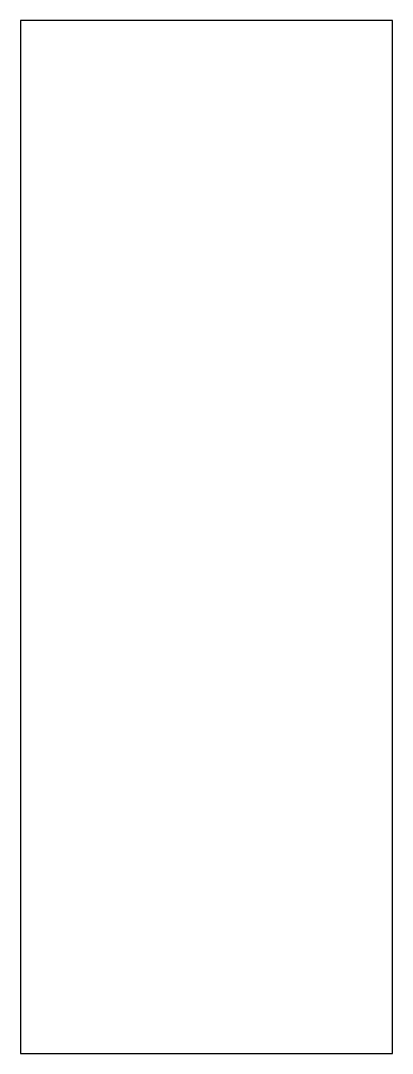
# Model space of a CAD drawing. Header units: millimetres. Extents: x 0 to 180, y 0 to 500.
import ezdxf

# ---------------------------------------------------------------- set-up
doc = ezdxf.new("R2010")
doc.units = ezdxf.units.MM
doc.layers.add('Case', color=140, linetype='Continuous')

msp = doc.modelspace()

# ---------------------------------------------------------------- linework, layer by layer
at = {"layer": 'Case'}
msp.add_lwpolyline([(0, 0), (180, 0), (180, 500), (0, 500)], close=True, dxfattribs=at)

doc.saveas('drawing.dxf')
